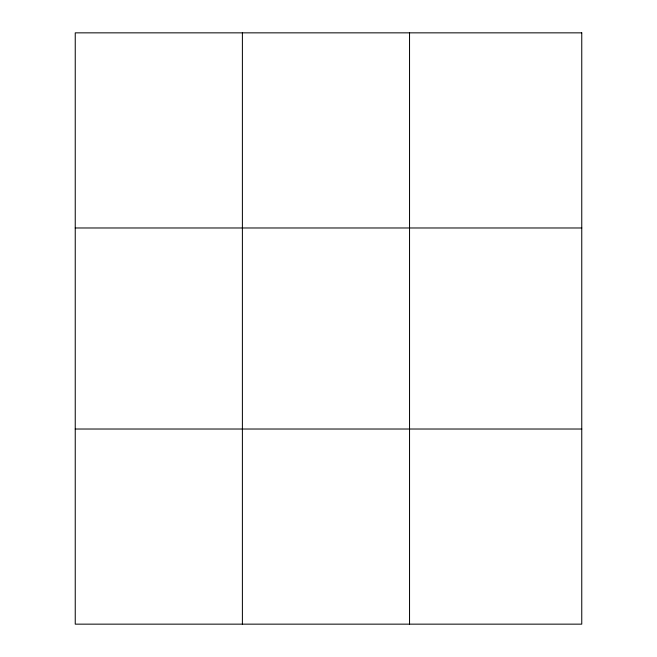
<?xml version="1.0" encoding="UTF-8"?>
<svg xmlns="http://www.w3.org/2000/svg" width="657" height="657" viewBox="0 0 657 657"><rect width="100%" height="100%" fill="white"/><g stroke="black" fill="none" stroke-linecap="round" stroke-linejoin="round"><path stroke-width="0.99" d="M242.392 624.15L242.392 32.85M409.541 624.15L409.541 32.85M75.243 227.979L581.757 227.979M75.243 429.021L581.757 429.021M581.757 32.85L581.757 624.15L75.243 624.15L75.243 32.85L581.757 32.85"/></g></svg>
